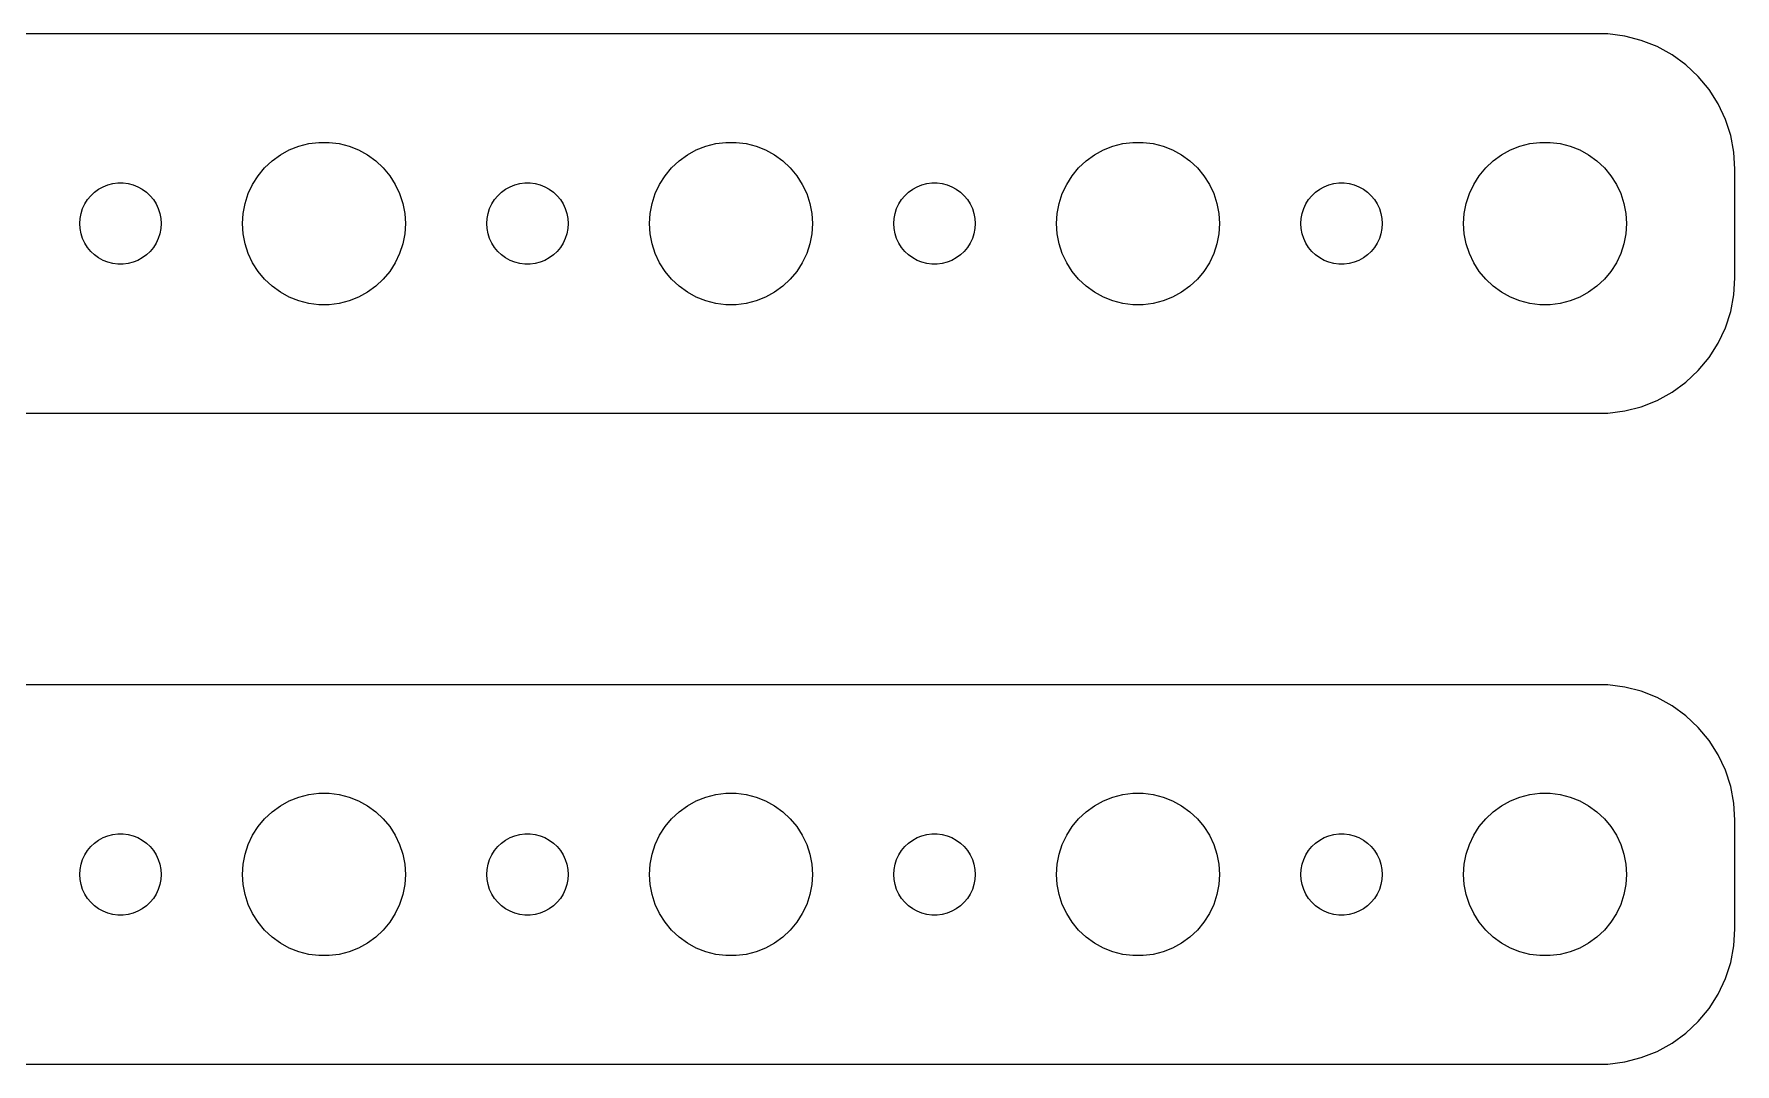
# Model space of a CAD drawing. Header units: metres. Extents: x -127 to 127, y 113 to 223.
# Drawn here: x 64.3 to 127, y 113 to 151 of the extents above; entities that cross this region are included whole.
import ezdxf

# ---------------------------------------------------------------- set-up
doc = ezdxf.new("R2010")
doc.units = ezdxf.units.M

msp = doc.modelspace()

# ---------------------------------------------------------------- linework, layer by layer
for p, q in [((122.314, 150.99), (-122.314, 150.99)), ((122.937, 150.911), (122.314, 150.99)), ((123.545, 150.755), (122.937, 150.911)), ((124.129, 150.524), (123.545, 150.755)), ((124.679, 150.222), (124.129, 150.524)), ((125.187, 149.853), (124.679, 150.222)), ((125.645, 149.423), (125.187, 149.853)), ((126.045, 148.939), (125.645, 149.423)), ((126.382, 148.409), (126.045, 148.939)), ((126.649, 147.841), (126.382, 148.409)), ((126.843, 147.243), (126.649, 147.841)), ((73.3925, 146.533), (73.7227, 146.714)), ((73.7227, 146.714), (74.073, 146.853)), ((74.073, 146.853), (74.4379, 146.947)), ((74.4379, 146.947), (74.8116, 146.994)), ((74.8116, 146.994), (75.1884, 146.994)), ((75.1884, 146.994), (75.5621, 146.947)), ((75.5621, 146.947), (75.927, 146.853)), ((75.927, 146.853), (76.2773, 146.714)), ((76.2773, 146.714), (76.6075, 146.533)), ((88.3925, 146.533), (88.7227, 146.714)), ((88.7227, 146.714), (89.073, 146.853)), ((89.073, 146.853), (89.4379, 146.947)), ((89.4379, 146.947), (89.8116, 146.994)), ((89.8116, 146.994), (90.1884, 146.994)), ((90.1884, 146.994), (90.5621, 146.947)), ((90.5621, 146.947), (90.927, 146.853)), ((90.927, 146.853), (91.2773, 146.714)), ((91.2773, 146.714), (91.6075, 146.533)), ((103.393, 146.533), (103.723, 146.714)), ((103.723, 146.714), (104.073, 146.853)), ((104.073, 146.853), (104.438, 146.947)), ((104.438, 146.947), (104.812, 146.994)), ((104.812, 146.994), (105.188, 146.994)), ((105.188, 146.994), (105.562, 146.947)), ((105.562, 146.947), (105.927, 146.853)), ((105.927, 146.853), (106.277, 146.714)), ((106.277, 146.714), (106.607, 146.533)), ((118.393, 146.533), (118.723, 146.714)), ((118.723, 146.714), (119.073, 146.853)), ((119.073, 146.853), (119.438, 146.947)), ((119.438, 146.947), (119.812, 146.994)), ((119.812, 146.994), (120.188, 146.994)), ((120.188, 146.994), (120.562, 146.947)), ((120.562, 146.947), (120.927, 146.853)), ((120.927, 146.853), (121.277, 146.714)), ((121.277, 146.714), (121.607, 146.533)), ((126.961, 146.627), (126.843, 147.243)), ((72.8131, 146.054), (73.0877, 146.312)), ((73.0877, 146.312), (73.3925, 146.533)), ((76.6075, 146.533), (76.9123, 146.312)), ((76.9123, 146.312), (77.1869, 146.054)), ((87.8131, 146.054), (88.0877, 146.312)), ((88.0877, 146.312), (88.3925, 146.533)), ((91.6075, 146.533), (91.9123, 146.312)), ((91.9123, 146.312), (92.1869, 146.054)), ((102.813, 146.054), (103.088, 146.312)), ((103.088, 146.312), (103.393, 146.533)), ((106.607, 146.533), (106.912, 146.312)), ((106.912, 146.312), (107.187, 146.054)), ((117.813, 146.054), (118.088, 146.312)), ((118.088, 146.312), (118.393, 146.533)), ((121.607, 146.533), (121.912, 146.312)), ((121.912, 146.312), (122.187, 146.054)), ((127, 146), (126.961, 146.627)), ((67.0365, 145.427), (67.2189, 145.473)), ((67.2189, 145.473), (67.4058, 145.497)), ((67.4058, 145.497), (67.5942, 145.497)), ((67.5942, 145.497), (67.7811, 145.473)), ((67.7811, 145.473), (67.9635, 145.427)), ((72.2107, 145.104), (72.3711, 145.445)), ((72.3711, 145.445), (72.573, 145.763)), ((72.573, 145.763), (72.8131, 146.054)), ((77.1869, 146.054), (77.427, 145.763)), ((77.427, 145.763), (77.6289, 145.445)), ((77.6289, 145.445), (77.7893, 145.104)), ((82.0365, 145.427), (82.2189, 145.473)), ((82.2189, 145.473), (82.4058, 145.497)), ((82.4058, 145.497), (82.5942, 145.497)), ((82.5942, 145.497), (82.7811, 145.473)), ((82.7811, 145.473), (82.9635, 145.427)), ((87.2107, 145.104), (87.3711, 145.445)), ((87.3711, 145.445), (87.573, 145.763)), ((87.573, 145.763), (87.8131, 146.054)), ((92.1869, 146.054), (92.427, 145.763)), ((92.427, 145.763), (92.6289, 145.445)), ((92.6289, 145.445), (92.7893, 145.104)), ((97.0365, 145.427), (97.2189, 145.473)), ((97.2189, 145.473), (97.4058, 145.497)), ((97.4058, 145.497), (97.5942, 145.497)), ((97.5942, 145.497), (97.7811, 145.473)), ((97.7811, 145.473), (97.9635, 145.427)), ((102.211, 145.104), (102.371, 145.445)), ((102.371, 145.445), (102.573, 145.763)), ((102.573, 145.763), (102.813, 146.054)), ((107.187, 146.054), (107.427, 145.763)), ((107.427, 145.763), (107.629, 145.445)), ((107.629, 145.445), (107.789, 145.104)), ((112.036, 145.427), (112.219, 145.473)), ((112.219, 145.473), (112.406, 145.497)), ((112.406, 145.497), (112.594, 145.497)), ((112.594, 145.497), (112.781, 145.473)), ((112.781, 145.473), (112.964, 145.427)), ((117.211, 145.104), (117.371, 145.445)), ((117.371, 145.445), (117.573, 145.763)), ((117.573, 145.763), (117.813, 146.054)), ((122.187, 146.054), (122.427, 145.763)), ((122.427, 145.763), (122.629, 145.445)), ((122.629, 145.445), (122.789, 145.104)), ((127, 142), (127, 146)), ((66.1855, 144.723), (66.2865, 144.882)), ((66.2865, 144.882), (66.4065, 145.027)), ((66.4065, 145.027), (66.5439, 145.156)), ((66.5439, 145.156), (66.6963, 145.266)), ((66.6963, 145.266), (66.8613, 145.357)), ((66.8613, 145.357), (67.0365, 145.427)), ((67.9635, 145.427), (68.1387, 145.357)), ((68.1387, 145.357), (68.3037, 145.266)), ((68.3037, 145.266), (68.4561, 145.156)), ((68.4561, 145.156), (68.5934, 145.027)), ((68.5934, 145.027), (68.7135, 144.882)), ((68.7135, 144.882), (68.8145, 144.723)), ((72.0943, 144.746), (72.2107, 145.104)), ((77.7893, 145.104), (77.9057, 144.746)), ((81.1855, 144.723), (81.2865, 144.882)), ((81.2865, 144.882), (81.4065, 145.027)), ((81.4065, 145.027), (81.5439, 145.156)), ((81.5439, 145.156), (81.6963, 145.266)), ((81.6963, 145.266), (81.8613, 145.357)), ((81.8613, 145.357), (82.0365, 145.427)), ((82.9635, 145.427), (83.1387, 145.357)), ((83.1387, 145.357), (83.3037, 145.266)), ((83.3037, 145.266), (83.4561, 145.156)), ((83.4561, 145.156), (83.5934, 145.027)), ((83.5934, 145.027), (83.7135, 144.882)), ((83.7135, 144.882), (83.8145, 144.723)), ((87.0943, 144.746), (87.2107, 145.104)), ((92.7893, 145.104), (92.9057, 144.746)), ((96.1855, 144.723), (96.2865, 144.882)), ((96.2865, 144.882), (96.4065, 145.027)), ((96.4065, 145.027), (96.5439, 145.156)), ((96.5439, 145.156), (96.6963, 145.266)), ((96.6963, 145.266), (96.8613, 145.357)), ((96.8613, 145.357), (97.0365, 145.427)), ((97.9635, 145.427), (98.1387, 145.357)), ((98.1387, 145.357), (98.3037, 145.266)), ((98.3037, 145.266), (98.4561, 145.156)), ((98.4561, 145.156), (98.5934, 145.027)), ((98.5934, 145.027), (98.7135, 144.882)), ((98.7135, 144.882), (98.8145, 144.723)), ((102.094, 144.746), (102.211, 145.104)), ((107.789, 145.104), (107.906, 144.746)), ((111.186, 144.723), (111.286, 144.882)), ((111.286, 144.882), (111.407, 145.027)), ((111.407, 145.027), (111.544, 145.156)), ((111.544, 145.156), (111.696, 145.266)), ((111.696, 145.266), (111.861, 145.357)), ((111.861, 145.357), (112.036, 145.427)), ((112.964, 145.427), (113.139, 145.357)), ((113.139, 145.357), (113.304, 145.266)), ((113.304, 145.266), (113.456, 145.156)), ((113.456, 145.156), (113.593, 145.027)), ((113.593, 145.027), (113.714, 144.882)), ((113.714, 144.882), (113.814, 144.723)), ((117.094, 144.746), (117.211, 145.104)), ((122.789, 145.104), (122.906, 144.746)), ((66, 144), (66.0118, 144.188)), ((66.0118, 144.188), (66.0471, 144.373)), ((66.0471, 144.373), (66.1053, 144.552)), ((66.1053, 144.552), (66.1855, 144.723)), ((68.8145, 144.723), (68.8947, 144.552)), ((68.8947, 144.552), (68.9529, 144.373)), ((68.9529, 144.373), (68.9882, 144.188)), ((68.9882, 144.188), (69, 144)), ((72, 144), (72.0237, 144.376)), ((72.0237, 144.376), (72.0943, 144.746)), ((77.9057, 144.746), (77.9763, 144.376)), ((77.9763, 144.376), (78, 144)), ((81, 144), (81.0118, 144.188)), ((81.0118, 144.188), (81.0471, 144.373)), ((81.0471, 144.373), (81.1053, 144.552)), ((81.1053, 144.552), (81.1855, 144.723)), ((83.8145, 144.723), (83.8947, 144.552)), ((83.8947, 144.552), (83.9529, 144.373)), ((83.9529, 144.373), (83.9882, 144.188)), ((83.9882, 144.188), (84, 144)), ((87, 144), (87.0237, 144.376)), ((87.0237, 144.376), (87.0943, 144.746)), ((92.9057, 144.746), (92.9763, 144.376)), ((92.9763, 144.376), (93, 144)), ((96, 144), (96.0118, 144.188)), ((96.0118, 144.188), (96.0471, 144.373)), ((96.0471, 144.373), (96.1053, 144.552)), ((96.1053, 144.552), (96.1855, 144.723)), ((98.8145, 144.723), (98.8947, 144.552)), ((98.8947, 144.552), (98.9529, 144.373)), ((98.9529, 144.373), (98.9882, 144.188)), ((98.9882, 144.188), (99, 144)), ((102, 144), (102.024, 144.376)), ((102.024, 144.376), (102.094, 144.746)), ((107.906, 144.746), (107.976, 144.376)), ((107.976, 144.376), (108, 144)), ((111, 144), (111.012, 144.188)), ((111.012, 144.188), (111.047, 144.373)), ((111.047, 144.373), (111.105, 144.552)), ((111.105, 144.552), (111.186, 144.723)), ((113.814, 144.723), (113.895, 144.552)), ((113.895, 144.552), (113.953, 144.373)), ((113.953, 144.373), (113.988, 144.188)), ((113.988, 144.188), (114, 144)), ((117, 144), (117.024, 144.376)), ((117.024, 144.376), (117.094, 144.746)), ((122.906, 144.746), (122.976, 144.376)), ((122.976, 144.376), (123, 144)), ((66.0118, 143.812), (66, 144)), ((66.0471, 143.627), (66.0118, 143.812)), ((66.1053, 143.448), (66.0471, 143.627)), ((68.9529, 143.627), (68.8947, 143.448)), ((68.9882, 143.812), (68.9529, 143.627)), ((69, 144), (68.9882, 143.812)), ((72.0237, 143.624), (72, 144)), ((72.0943, 143.254), (72.0237, 143.624)), ((77.9763, 143.624), (77.9057, 143.254)), ((78, 144), (77.9763, 143.624)), ((81.0118, 143.812), (81, 144)), ((81.0471, 143.627), (81.0118, 143.812)), ((81.1053, 143.448), (81.0471, 143.627)), ((83.9529, 143.627), (83.8947, 143.448)), ((83.9882, 143.812), (83.9529, 143.627)), ((84, 144), (83.9882, 143.812)), ((87.0237, 143.624), (87, 144)), ((87.0943, 143.254), (87.0237, 143.624)), ((92.9763, 143.624), (92.9057, 143.254)), ((93, 144), (92.9763, 143.624)), ((96.0118, 143.812), (96, 144)), ((96.0471, 143.627), (96.0118, 143.812)), ((96.1053, 143.448), (96.0471, 143.627)), ((98.9529, 143.627), (98.8947, 143.448)), ((98.9882, 143.812), (98.9529, 143.627)), ((99, 144), (98.9882, 143.812)), ((102.024, 143.624), (102, 144)), ((102.094, 143.254), (102.024, 143.624)), ((107.976, 143.624), (107.906, 143.254)), ((108, 144), (107.976, 143.624)), ((111.012, 143.812), (111, 144)), ((111.047, 143.627), (111.012, 143.812)), ((111.105, 143.448), (111.047, 143.627)), ((113.953, 143.627), (113.895, 143.448)), ((113.988, 143.812), (113.953, 143.627)), ((114, 144), (113.988, 143.812)), ((117.024, 143.624), (117, 144)), ((117.094, 143.254), (117.024, 143.624)), ((122.976, 143.624), (122.906, 143.254)), ((123, 144), (122.976, 143.624)), ((66.1855, 143.277), (66.1053, 143.448)), ((66.2865, 143.118), (66.1855, 143.277)), ((66.4065, 142.973), (66.2865, 143.118)), ((66.5439, 142.844), (66.4065, 142.973)), ((68.5934, 142.973), (68.4561, 142.844)), ((68.7135, 143.118), (68.5934, 142.973)), ((68.8145, 143.277), (68.7135, 143.118)), ((68.8947, 143.448), (68.8145, 143.277)), ((72.2107, 142.896), (72.0943, 143.254)), ((77.9057, 143.254), (77.7893, 142.896)), ((81.1855, 143.277), (81.1053, 143.448)), ((81.2865, 143.118), (81.1855, 143.277)), ((81.4065, 142.973), (81.2865, 143.118)), ((81.5439, 142.844), (81.4065, 142.973)), ((83.5934, 142.973), (83.4561, 142.844)), ((83.7135, 143.118), (83.5934, 142.973)), ((83.8145, 143.277), (83.7135, 143.118)), ((83.8947, 143.448), (83.8145, 143.277)), ((87.2107, 142.896), (87.0943, 143.254)), ((92.9057, 143.254), (92.7893, 142.896)), ((96.1855, 143.277), (96.1053, 143.448)), ((96.2865, 143.118), (96.1855, 143.277)), ((96.4065, 142.973), (96.2865, 143.118)), ((96.5439, 142.844), (96.4065, 142.973)), ((98.5934, 142.973), (98.4561, 142.844)), ((98.7135, 143.118), (98.5934, 142.973)), ((98.8145, 143.277), (98.7135, 143.118)), ((98.8947, 143.448), (98.8145, 143.277)), ((102.211, 142.896), (102.094, 143.254)), ((107.906, 143.254), (107.789, 142.896)), ((111.186, 143.277), (111.105, 143.448)), ((111.286, 143.118), (111.186, 143.277)), ((111.407, 142.973), (111.286, 143.118)), ((111.544, 142.844), (111.407, 142.973)), ((113.593, 142.973), (113.456, 142.844)), ((113.714, 143.118), (113.593, 142.973)), ((113.814, 143.277), (113.714, 143.118)), ((113.895, 143.448), (113.814, 143.277)), ((117.211, 142.896), (117.094, 143.254)), ((122.906, 143.254), (122.789, 142.896)), ((66.6963, 142.734), (66.5439, 142.844)), ((66.8613, 142.643), (66.6963, 142.734)), ((67.0365, 142.573), (66.8613, 142.643)), ((67.2189, 142.527), (67.0365, 142.573)), ((67.4058, 142.503), (67.2189, 142.527)), ((67.5942, 142.503), (67.4058, 142.503)), ((67.7811, 142.527), (67.5942, 142.503)), ((67.9635, 142.573), (67.7811, 142.527)), ((68.1387, 142.643), (67.9635, 142.573)), ((68.3037, 142.734), (68.1387, 142.643)), ((68.4561, 142.844), (68.3037, 142.734)), ((72.3711, 142.555), (72.2107, 142.896)), ((72.573, 142.237), (72.3711, 142.555)), ((77.6289, 142.555), (77.427, 142.237)), ((77.7893, 142.896), (77.6289, 142.555)), ((81.6963, 142.734), (81.5439, 142.844)), ((81.8613, 142.643), (81.6963, 142.734)), ((82.0365, 142.573), (81.8613, 142.643)), ((82.2189, 142.527), (82.0365, 142.573)), ((82.4058, 142.503), (82.2189, 142.527)), ((82.5942, 142.503), (82.4058, 142.503)), ((82.7811, 142.527), (82.5942, 142.503)), ((82.9635, 142.573), (82.7811, 142.527)), ((83.1387, 142.643), (82.9635, 142.573)), ((83.3037, 142.734), (83.1387, 142.643)), ((83.4561, 142.844), (83.3037, 142.734)), ((87.3711, 142.555), (87.2107, 142.896)), ((87.573, 142.237), (87.3711, 142.555)), ((92.6289, 142.555), (92.427, 142.237)), ((92.7893, 142.896), (92.6289, 142.555)), ((96.6963, 142.734), (96.5439, 142.844)), ((96.8613, 142.643), (96.6963, 142.734)), ((97.0365, 142.573), (96.8613, 142.643)), ((97.2189, 142.527), (97.0365, 142.573)), ((97.4058, 142.503), (97.2189, 142.527)), ((97.5942, 142.503), (97.4058, 142.503)), ((97.7811, 142.527), (97.5942, 142.503)), ((97.9635, 142.573), (97.7811, 142.527)), ((98.1387, 142.643), (97.9635, 142.573)), ((98.3037, 142.734), (98.1387, 142.643)), ((98.4561, 142.844), (98.3037, 142.734)), ((102.371, 142.555), (102.211, 142.896)), ((102.573, 142.237), (102.371, 142.555)), ((107.629, 142.555), (107.427, 142.237)), ((107.789, 142.896), (107.629, 142.555)), ((111.696, 142.734), (111.544, 142.844)), ((111.861, 142.643), (111.696, 142.734)), ((112.036, 142.573), (111.861, 142.643)), ((112.219, 142.527), (112.036, 142.573)), ((112.406, 142.503), (112.219, 142.527)), ((112.594, 142.503), (112.406, 142.503)), ((112.781, 142.527), (112.594, 142.503)), ((112.964, 142.573), (112.781, 142.527)), ((113.139, 142.643), (112.964, 142.573)), ((113.304, 142.734), (113.139, 142.643)), ((113.456, 142.844), (113.304, 142.734)), ((117.371, 142.555), (117.211, 142.896)), ((117.573, 142.237), (117.371, 142.555)), ((122.629, 142.555), (122.427, 142.237)), ((122.789, 142.896), (122.629, 142.555)), ((72.8131, 141.946), (72.573, 142.237)), ((73.0877, 141.688), (72.8131, 141.946)), ((73.3925, 141.467), (73.0877, 141.688)), ((76.9123, 141.688), (76.6075, 141.467)), ((77.1869, 141.946), (76.9123, 141.688)), ((77.427, 142.237), (77.1869, 141.946)), ((87.8131, 141.946), (87.573, 142.237)), ((88.0877, 141.688), (87.8131, 141.946)), ((88.3925, 141.467), (88.0877, 141.688)), ((91.9123, 141.688), (91.6075, 141.467)), ((92.1869, 141.946), (91.9123, 141.688)), ((92.427, 142.237), (92.1869, 141.946)), ((102.813, 141.946), (102.573, 142.237)), ((103.088, 141.688), (102.813, 141.946)), ((103.393, 141.467), (103.088, 141.688)), ((106.912, 141.688), (106.607, 141.467)), ((107.187, 141.946), (106.912, 141.688)), ((107.427, 142.237), (107.187, 141.946)), ((117.813, 141.946), (117.573, 142.237)), ((118.088, 141.688), (117.813, 141.946)), ((118.393, 141.467), (118.088, 141.688)), ((121.912, 141.688), (121.607, 141.467)), ((122.187, 141.946), (121.912, 141.688)), ((122.427, 142.237), (122.187, 141.946)), ((126.961, 141.373), (127, 142)), ((73.7227, 141.286), (73.3925, 141.467)), ((74.073, 141.147), (73.7227, 141.286)), ((74.4379, 141.053), (74.073, 141.147)), ((74.8116, 141.006), (74.4379, 141.053)), ((75.5621, 141.053), (75.1884, 141.006)), ((75.927, 141.147), (75.5621, 141.053)), ((76.2773, 141.286), (75.927, 141.147)), ((76.6075, 141.467), (76.2773, 141.286)), ((88.7227, 141.286), (88.3925, 141.467)), ((89.073, 141.147), (88.7227, 141.286)), ((89.4379, 141.053), (89.073, 141.147)), ((89.8116, 141.006), (89.4379, 141.053)), ((90.5621, 141.053), (90.1884, 141.006)), ((90.927, 141.147), (90.5621, 141.053)), ((91.2773, 141.286), (90.927, 141.147)), ((91.6075, 141.467), (91.2773, 141.286)), ((103.723, 141.286), (103.393, 141.467)), ((104.073, 141.147), (103.723, 141.286)), ((104.438, 141.053), (104.073, 141.147)), ((104.812, 141.006), (104.438, 141.053)), ((105.562, 141.053), (105.188, 141.006)), ((105.927, 141.147), (105.562, 141.053)), ((106.277, 141.286), (105.927, 141.147)), ((106.607, 141.467), (106.277, 141.286)), ((118.723, 141.286), (118.393, 141.467)), ((119.073, 141.147), (118.723, 141.286)), ((119.438, 141.053), (119.073, 141.147)), ((119.812, 141.006), (119.438, 141.053)), ((120.562, 141.053), (120.188, 141.006)), ((120.927, 141.147), (120.562, 141.053)), ((121.277, 141.286), (120.927, 141.147)), ((121.607, 141.467), (121.277, 141.286)), ((126.843, 140.757), (126.961, 141.373)), ((75.1884, 141.006), (74.8116, 141.006)), ((90.1884, 141.006), (89.8116, 141.006)), ((105.188, 141.006), (104.812, 141.006)), ((120.188, 141.006), (119.812, 141.006)), ((126.649, 140.159), (126.843, 140.757)), ((126.382, 139.591), (126.649, 140.159)), ((126.045, 139.061), (126.382, 139.591)), ((125.187, 138.147), (125.645, 138.577)), ((125.645, 138.577), (126.045, 139.061)), ((124.679, 137.778), (125.187, 138.147)), ((123.545, 137.245), (124.129, 137.476)), ((124.129, 137.476), (124.679, 137.778)), ((-122.314, 137.01), (122.314, 137.01)), ((122.314, 137.01), (122.937, 137.089)), ((122.937, 137.089), (123.545, 137.245)), ((122.314, 126.99), (-122.314, 126.99)), ((122.937, 126.911), (122.314, 126.99)), ((123.545, 126.755), (122.937, 126.911)), ((124.129, 126.524), (123.545, 126.755)), ((124.679, 126.222), (124.129, 126.524)), ((125.187, 125.853), (124.679, 126.222)), ((125.645, 125.423), (125.187, 125.853)), ((126.045, 124.939), (125.645, 125.423)), ((126.382, 124.409), (126.045, 124.939)), ((126.649, 123.841), (126.382, 124.409)), ((126.843, 123.243), (126.649, 123.841)), ((74.073, 122.853), (74.4379, 122.947)), ((74.4379, 122.947), (74.8116, 122.994)), ((74.8116, 122.994), (75.1884, 122.994)), ((75.1884, 122.994), (75.5621, 122.947)), ((75.5621, 122.947), (75.927, 122.853)), ((89.073, 122.853), (89.4379, 122.947)), ((89.4379, 122.947), (89.8116, 122.994)), ((89.8116, 122.994), (90.1884, 122.994)), ((90.1884, 122.994), (90.5621, 122.947)), ((90.5621, 122.947), (90.927, 122.853)), ((104.073, 122.853), (104.438, 122.947)), ((104.438, 122.947), (104.812, 122.994)), ((104.812, 122.994), (105.188, 122.994)), ((105.188, 122.994), (105.562, 122.947)), ((105.562, 122.947), (105.927, 122.853)), ((119.073, 122.853), (119.438, 122.947)), ((119.438, 122.947), (119.812, 122.994)), ((119.812, 122.994), (120.188, 122.994)), ((120.188, 122.994), (120.562, 122.947)), ((120.562, 122.947), (120.927, 122.853)), ((126.961, 122.627), (126.843, 123.243)), ((72.8131, 122.054), (73.0877, 122.312)), ((73.0877, 122.312), (73.3925, 122.533)), ((73.3925, 122.533), (73.7227, 122.714)), ((73.7227, 122.714), (74.073, 122.853)), ((75.927, 122.853), (76.2773, 122.714)), ((76.2773, 122.714), (76.6075, 122.533)), ((76.6075, 122.533), (76.9123, 122.312)), ((76.9123, 122.312), (77.1869, 122.054)), ((87.8131, 122.054), (88.0877, 122.312)), ((88.0877, 122.312), (88.3925, 122.533)), ((88.3925, 122.533), (88.7227, 122.714)), ((88.7227, 122.714), (89.073, 122.853)), ((90.927, 122.853), (91.2773, 122.714)), ((91.2773, 122.714), (91.6075, 122.533)), ((91.6075, 122.533), (91.9123, 122.312)), ((91.9123, 122.312), (92.1869, 122.054)), ((102.813, 122.054), (103.088, 122.312)), ((103.088, 122.312), (103.393, 122.533)), ((103.393, 122.533), (103.723, 122.714)), ((103.723, 122.714), (104.073, 122.853)), ((105.927, 122.853), (106.277, 122.714)), ((106.277, 122.714), (106.607, 122.533)), ((106.607, 122.533), (106.912, 122.312)), ((106.912, 122.312), (107.187, 122.054)), ((117.813, 122.054), (118.088, 122.312)), ((118.088, 122.312), (118.393, 122.533)), ((118.393, 122.533), (118.723, 122.714)), ((118.723, 122.714), (119.073, 122.853)), ((120.927, 122.853), (121.277, 122.714)), ((121.277, 122.714), (121.607, 122.533)), ((121.607, 122.533), (121.912, 122.312)), ((121.912, 122.312), (122.187, 122.054)), ((127, 122), (126.961, 122.627)), ((72.3711, 121.445), (72.573, 121.763)), ((72.573, 121.763), (72.8131, 122.054)), ((77.1869, 122.054), (77.427, 121.763)), ((77.427, 121.763), (77.6289, 121.445)), ((87.3711, 121.445), (87.573, 121.763)), ((87.573, 121.763), (87.8131, 122.054)), ((92.1869, 122.054), (92.427, 121.763)), ((92.427, 121.763), (92.6289, 121.445)), ((102.371, 121.445), (102.573, 121.763)), ((102.573, 121.763), (102.813, 122.054)), ((107.187, 122.054), (107.427, 121.763)), ((107.427, 121.763), (107.629, 121.445)), ((117.371, 121.445), (117.573, 121.763)), ((117.573, 121.763), (117.813, 122.054)), ((122.187, 122.054), (122.427, 121.763)), ((122.427, 121.763), (122.629, 121.445)), ((127, 118), (127, 122)), ((66.2865, 120.882), (66.4065, 121.027)), ((66.4065, 121.027), (66.5439, 121.156)), ((66.5439, 121.156), (66.6963, 121.266)), ((66.6963, 121.266), (66.8613, 121.357)), ((66.8613, 121.357), (67.0365, 121.427)), ((67.0365, 121.427), (67.2189, 121.473)), ((67.2189, 121.473), (67.4058, 121.497)), ((67.4058, 121.497), (67.5942, 121.497)), ((67.5942, 121.497), (67.7811, 121.473)), ((67.7811, 121.473), (67.9635, 121.427)), ((67.9635, 121.427), (68.1387, 121.357)), ((68.1387, 121.357), (68.3037, 121.266)), ((68.3037, 121.266), (68.4561, 121.156)), ((68.4561, 121.156), (68.5934, 121.027)), ((68.5934, 121.027), (68.7135, 120.882)), ((72.0943, 120.746), (72.2107, 121.104)), ((72.2107, 121.104), (72.3711, 121.445)), ((77.6289, 121.445), (77.7893, 121.104)), ((77.7893, 121.104), (77.9057, 120.746)), ((81.2865, 120.882), (81.4065, 121.027)), ((81.4065, 121.027), (81.5439, 121.156)), ((81.5439, 121.156), (81.6963, 121.266)), ((81.6963, 121.266), (81.8613, 121.357)), ((81.8613, 121.357), (82.0365, 121.427)), ((82.0365, 121.427), (82.2189, 121.473)), ((82.2189, 121.473), (82.4058, 121.497)), ((82.4058, 121.497), (82.5942, 121.497)), ((82.5942, 121.497), (82.7811, 121.473)), ((82.7811, 121.473), (82.9635, 121.427)), ((82.9635, 121.427), (83.1387, 121.357)), ((83.1387, 121.357), (83.3037, 121.266)), ((83.3037, 121.266), (83.4561, 121.156)), ((83.4561, 121.156), (83.5934, 121.027)), ((83.5934, 121.027), (83.7135, 120.882)), ((87.0943, 120.746), (87.2107, 121.104)), ((87.2107, 121.104), (87.3711, 121.445)), ((92.6289, 121.445), (92.7893, 121.104)), ((92.7893, 121.104), (92.9057, 120.746)), ((96.2865, 120.882), (96.4065, 121.027)), ((96.4065, 121.027), (96.5439, 121.156)), ((96.5439, 121.156), (96.6963, 121.266)), ((96.6963, 121.266), (96.8613, 121.357)), ((96.8613, 121.357), (97.0365, 121.427)), ((97.0365, 121.427), (97.2189, 121.473)), ((97.2189, 121.473), (97.4058, 121.497)), ((97.4058, 121.497), (97.5942, 121.497)), ((97.5942, 121.497), (97.7811, 121.473)), ((97.7811, 121.473), (97.9635, 121.427)), ((97.9635, 121.427), (98.1387, 121.357)), ((98.1387, 121.357), (98.3037, 121.266)), ((98.3037, 121.266), (98.4561, 121.156)), ((98.4561, 121.156), (98.5934, 121.027)), ((98.5934, 121.027), (98.7135, 120.882)), ((102.094, 120.746), (102.211, 121.104)), ((102.211, 121.104), (102.371, 121.445)), ((107.629, 121.445), (107.789, 121.104)), ((107.789, 121.104), (107.906, 120.746)), ((111.286, 120.882), (111.407, 121.027)), ((111.407, 121.027), (111.544, 121.156)), ((111.544, 121.156), (111.696, 121.266)), ((111.696, 121.266), (111.861, 121.357)), ((111.861, 121.357), (112.036, 121.427)), ((112.036, 121.427), (112.219, 121.473)), ((112.219, 121.473), (112.406, 121.497)), ((112.406, 121.497), (112.594, 121.497)), ((112.594, 121.497), (112.781, 121.473)), ((112.781, 121.473), (112.964, 121.427)), ((112.964, 121.427), (113.139, 121.357)), ((113.139, 121.357), (113.304, 121.266)), ((113.304, 121.266), (113.456, 121.156)), ((113.456, 121.156), (113.593, 121.027)), ((113.593, 121.027), (113.714, 120.882)), ((117.094, 120.746), (117.211, 121.104)), ((117.211, 121.104), (117.371, 121.445)), ((122.629, 121.445), (122.789, 121.104)), ((122.789, 121.104), (122.906, 120.746)), ((66.0118, 120.188), (66.0471, 120.373)), ((66.0471, 120.373), (66.1053, 120.552)), ((66.1053, 120.552), (66.1855, 120.723)), ((66.1855, 120.723), (66.2865, 120.882)), ((68.7135, 120.882), (68.8145, 120.723)), ((68.8145, 120.723), (68.8947, 120.552)), ((68.8947, 120.552), (68.9529, 120.373)), ((68.9529, 120.373), (68.9882, 120.188)), ((72, 120), (72.0237, 120.376)), ((72.0237, 120.376), (72.0943, 120.746)), ((77.9057, 120.746), (77.9763, 120.376)), ((77.9763, 120.376), (78, 120)), ((81.0118, 120.188), (81.0471, 120.373)), ((81.0471, 120.373), (81.1053, 120.552)), ((81.1053, 120.552), (81.1855, 120.723)), ((81.1855, 120.723), (81.2865, 120.882)), ((83.7135, 120.882), (83.8145, 120.723)), ((83.8145, 120.723), (83.8947, 120.552)), ((83.8947, 120.552), (83.9529, 120.373)), ((83.9529, 120.373), (83.9882, 120.188)), ((87, 120), (87.0237, 120.376)), ((87.0237, 120.376), (87.0943, 120.746)), ((92.9057, 120.746), (92.9763, 120.376)), ((92.9763, 120.376), (93, 120)), ((96.0118, 120.188), (96.0471, 120.373)), ((96.0471, 120.373), (96.1053, 120.552)), ((96.1053, 120.552), (96.1855, 120.723)), ((96.1855, 120.723), (96.2865, 120.882)), ((98.7135, 120.882), (98.8145, 120.723)), ((98.8145, 120.723), (98.8947, 120.552)), ((98.8947, 120.552), (98.9529, 120.373)), ((98.9529, 120.373), (98.9882, 120.188)), ((102, 120), (102.024, 120.376)), ((102.024, 120.376), (102.094, 120.746)), ((107.906, 120.746), (107.976, 120.376)), ((107.976, 120.376), (108, 120)), ((111.012, 120.188), (111.047, 120.373)), ((111.047, 120.373), (111.105, 120.552)), ((111.105, 120.552), (111.186, 120.723)), ((111.186, 120.723), (111.286, 120.882)), ((113.714, 120.882), (113.814, 120.723)), ((113.814, 120.723), (113.895, 120.552)), ((113.895, 120.552), (113.953, 120.373)), ((113.953, 120.373), (113.988, 120.188)), ((117, 120), (117.024, 120.376)), ((117.024, 120.376), (117.094, 120.746)), ((122.906, 120.746), (122.976, 120.376)), ((122.976, 120.376), (123, 120)), ((66, 120), (66.0118, 120.188)), ((66.0118, 119.812), (66, 120)), ((66.0471, 119.627), (66.0118, 119.812)), ((68.9882, 119.812), (68.9529, 119.627)), ((68.9882, 120.188), (69, 120)), ((69, 120), (68.9882, 119.812)), ((72.0237, 119.624), (72, 120)), ((78, 120), (77.9763, 119.624)), ((81, 120), (81.0118, 120.188)), ((81.0118, 119.812), (81, 120)), ((81.0471, 119.627), (81.0118, 119.812)), ((83.9882, 119.812), (83.9529, 119.627)), ((83.9882, 120.188), (84, 120)), ((84, 120), (83.9882, 119.812)), ((87.0237, 119.624), (87, 120)), ((93, 120), (92.9763, 119.624)), ((96, 120), (96.0118, 120.188)), ((96.0118, 119.812), (96, 120)), ((96.0471, 119.627), (96.0118, 119.812)), ((98.9882, 119.812), (98.9529, 119.627)), ((98.9882, 120.188), (99, 120)), ((99, 120), (98.9882, 119.812)), ((102.024, 119.624), (102, 120)), ((108, 120), (107.976, 119.624)), ((111, 120), (111.012, 120.188)), ((111.012, 119.812), (111, 120)), ((111.047, 119.627), (111.012, 119.812)), ((113.988, 119.812), (113.953, 119.627)), ((113.988, 120.188), (114, 120)), ((114, 120), (113.988, 119.812)), ((117.024, 119.624), (117, 120)), ((123, 120), (122.976, 119.624)), ((66.1053, 119.448), (66.0471, 119.627)), ((66.1855, 119.277), (66.1053, 119.448)), ((66.2865, 119.118), (66.1855, 119.277)), ((66.4065, 118.973), (66.2865, 119.118)), ((68.7135, 119.118), (68.5934, 118.973)), ((68.8145, 119.277), (68.7135, 119.118)), ((68.8947, 119.448), (68.8145, 119.277)), ((68.9529, 119.627), (68.8947, 119.448)), ((72.0943, 119.254), (72.0237, 119.624)), ((72.2107, 118.896), (72.0943, 119.254)), ((77.9057, 119.254), (77.7893, 118.896)), ((77.9763, 119.624), (77.9057, 119.254)), ((81.1053, 119.448), (81.0471, 119.627)), ((81.1855, 119.277), (81.1053, 119.448)), ((81.2865, 119.118), (81.1855, 119.277)), ((81.4065, 118.973), (81.2865, 119.118)), ((83.7135, 119.118), (83.5934, 118.973)), ((83.8145, 119.277), (83.7135, 119.118)), ((83.8947, 119.448), (83.8145, 119.277)), ((83.9529, 119.627), (83.8947, 119.448)), ((87.0943, 119.254), (87.0237, 119.624)), ((87.2107, 118.896), (87.0943, 119.254)), ((92.9057, 119.254), (92.7893, 118.896)), ((92.9763, 119.624), (92.9057, 119.254)), ((96.1053, 119.448), (96.0471, 119.627)), ((96.1855, 119.277), (96.1053, 119.448)), ((96.2865, 119.118), (96.1855, 119.277)), ((96.4065, 118.973), (96.2865, 119.118)), ((98.7135, 119.118), (98.5934, 118.973)), ((98.8145, 119.277), (98.7135, 119.118)), ((98.8947, 119.448), (98.8145, 119.277)), ((98.9529, 119.627), (98.8947, 119.448)), ((102.094, 119.254), (102.024, 119.624)), ((102.211, 118.896), (102.094, 119.254)), ((107.906, 119.254), (107.789, 118.896)), ((107.976, 119.624), (107.906, 119.254)), ((111.105, 119.448), (111.047, 119.627)), ((111.186, 119.277), (111.105, 119.448)), ((111.286, 119.118), (111.186, 119.277)), ((111.407, 118.973), (111.286, 119.118)), ((113.714, 119.118), (113.593, 118.973)), ((113.814, 119.277), (113.714, 119.118)), ((113.895, 119.448), (113.814, 119.277)), ((113.953, 119.627), (113.895, 119.448)), ((117.094, 119.254), (117.024, 119.624)), ((117.211, 118.896), (117.094, 119.254)), ((122.906, 119.254), (122.789, 118.896)), ((122.976, 119.624), (122.906, 119.254)), ((66.5439, 118.844), (66.4065, 118.973)), ((66.6963, 118.734), (66.5439, 118.844)), ((66.8613, 118.643), (66.6963, 118.734)), ((67.0365, 118.573), (66.8613, 118.643)), ((67.2189, 118.527), (67.0365, 118.573)), ((67.4058, 118.503), (67.2189, 118.527)), ((67.5942, 118.503), (67.4058, 118.503)), ((67.7811, 118.527), (67.5942, 118.503)), ((67.9635, 118.573), (67.7811, 118.527)), ((68.1387, 118.643), (67.9635, 118.573)), ((68.3037, 118.734), (68.1387, 118.643)), ((68.4561, 118.844), (68.3037, 118.734)), ((68.5934, 118.973), (68.4561, 118.844)), ((72.3711, 118.555), (72.2107, 118.896)), ((72.573, 118.237), (72.3711, 118.555)), ((77.6289, 118.555), (77.427, 118.237)), ((77.7893, 118.896), (77.6289, 118.555)), ((81.5439, 118.844), (81.4065, 118.973)), ((81.6963, 118.734), (81.5439, 118.844)), ((81.8613, 118.643), (81.6963, 118.734)), ((82.0365, 118.573), (81.8613, 118.643)), ((82.2189, 118.527), (82.0365, 118.573)), ((82.4058, 118.503), (82.2189, 118.527)), ((82.5942, 118.503), (82.4058, 118.503)), ((82.7811, 118.527), (82.5942, 118.503)), ((82.9635, 118.573), (82.7811, 118.527)), ((83.1387, 118.643), (82.9635, 118.573)), ((83.3037, 118.734), (83.1387, 118.643)), ((83.4561, 118.844), (83.3037, 118.734)), ((83.5934, 118.973), (83.4561, 118.844)), ((87.3711, 118.555), (87.2107, 118.896)), ((87.573, 118.237), (87.3711, 118.555)), ((92.6289, 118.555), (92.427, 118.237)), ((92.7893, 118.896), (92.6289, 118.555)), ((96.5439, 118.844), (96.4065, 118.973)), ((96.6963, 118.734), (96.5439, 118.844)), ((96.8613, 118.643), (96.6963, 118.734)), ((97.0365, 118.573), (96.8613, 118.643)), ((97.2189, 118.527), (97.0365, 118.573)), ((97.4058, 118.503), (97.2189, 118.527)), ((97.5942, 118.503), (97.4058, 118.503)), ((97.7811, 118.527), (97.5942, 118.503)), ((97.9635, 118.573), (97.7811, 118.527)), ((98.1387, 118.643), (97.9635, 118.573)), ((98.3037, 118.734), (98.1387, 118.643)), ((98.4561, 118.844), (98.3037, 118.734)), ((98.5934, 118.973), (98.4561, 118.844)), ((102.371, 118.555), (102.211, 118.896)), ((102.573, 118.237), (102.371, 118.555)), ((107.629, 118.555), (107.427, 118.237)), ((107.789, 118.896), (107.629, 118.555)), ((111.544, 118.844), (111.407, 118.973)), ((111.696, 118.734), (111.544, 118.844)), ((111.861, 118.643), (111.696, 118.734)), ((112.036, 118.573), (111.861, 118.643)), ((112.219, 118.527), (112.036, 118.573)), ((112.406, 118.503), (112.219, 118.527)), ((112.594, 118.503), (112.406, 118.503)), ((112.781, 118.527), (112.594, 118.503)), ((112.964, 118.573), (112.781, 118.527)), ((113.139, 118.643), (112.964, 118.573)), ((113.304, 118.734), (113.139, 118.643)), ((113.456, 118.844), (113.304, 118.734)), ((113.593, 118.973), (113.456, 118.844)), ((117.371, 118.555), (117.211, 118.896)), ((117.573, 118.237), (117.371, 118.555)), ((122.629, 118.555), (122.427, 118.237)), ((122.789, 118.896), (122.629, 118.555)), ((72.8131, 117.946), (72.573, 118.237)), ((73.0877, 117.688), (72.8131, 117.946)), ((77.1869, 117.946), (76.9123, 117.688)), ((77.427, 118.237), (77.1869, 117.946)), ((87.8131, 117.946), (87.573, 118.237)), ((88.0877, 117.688), (87.8131, 117.946)), ((92.1869, 117.946), (91.9123, 117.688)), ((92.427, 118.237), (92.1869, 117.946)), ((102.813, 117.946), (102.573, 118.237)), ((103.088, 117.688), (102.813, 117.946)), ((107.187, 117.946), (106.912, 117.688)), ((107.427, 118.237), (107.187, 117.946)), ((117.813, 117.946), (117.573, 118.237)), ((118.088, 117.688), (117.813, 117.946)), ((122.187, 117.946), (121.912, 117.688)), ((122.427, 118.237), (122.187, 117.946)), ((126.961, 117.373), (127, 118)), ((73.3925, 117.467), (73.0877, 117.688)), ((73.7227, 117.286), (73.3925, 117.467)), ((74.073, 117.147), (73.7227, 117.286)), ((76.2773, 117.286), (75.927, 117.147)), ((76.6075, 117.467), (76.2773, 117.286)), ((76.9123, 117.688), (76.6075, 117.467)), ((88.3925, 117.467), (88.0877, 117.688)), ((88.7227, 117.286), (88.3925, 117.467)), ((89.073, 117.147), (88.7227, 117.286)), ((91.2773, 117.286), (90.927, 117.147)), ((91.6075, 117.467), (91.2773, 117.286)), ((91.9123, 117.688), (91.6075, 117.467)), ((103.393, 117.467), (103.088, 117.688)), ((103.723, 117.286), (103.393, 117.467)), ((104.073, 117.147), (103.723, 117.286)), ((106.277, 117.286), (105.927, 117.147)), ((106.607, 117.467), (106.277, 117.286)), ((106.912, 117.688), (106.607, 117.467)), ((118.393, 117.467), (118.088, 117.688)), ((118.723, 117.286), (118.393, 117.467)), ((119.073, 117.147), (118.723, 117.286)), ((121.277, 117.286), (120.927, 117.147)), ((121.607, 117.467), (121.277, 117.286)), ((121.912, 117.688), (121.607, 117.467)), ((126.843, 116.757), (126.961, 117.373)), ((74.4379, 117.053), (74.073, 117.147)), ((74.8116, 117.006), (74.4379, 117.053)), ((75.1884, 117.006), (74.8116, 117.006)), ((75.5621, 117.053), (75.1884, 117.006)), ((75.927, 117.147), (75.5621, 117.053)), ((89.4379, 117.053), (89.073, 117.147)), ((89.8116, 117.006), (89.4379, 117.053)), ((90.1884, 117.006), (89.8116, 117.006)), ((90.5621, 117.053), (90.1884, 117.006)), ((90.927, 117.147), (90.5621, 117.053)), ((104.438, 117.053), (104.073, 117.147)), ((104.812, 117.006), (104.438, 117.053)), ((105.188, 117.006), (104.812, 117.006)), ((105.562, 117.053), (105.188, 117.006)), ((105.927, 117.147), (105.562, 117.053)), ((119.438, 117.053), (119.073, 117.147)), ((119.812, 117.006), (119.438, 117.053)), ((120.188, 117.006), (119.812, 117.006)), ((120.562, 117.053), (120.188, 117.006)), ((120.927, 117.147), (120.562, 117.053)), ((126.649, 116.159), (126.843, 116.757)), ((126.382, 115.591), (126.649, 116.159)), ((126.045, 115.061), (126.382, 115.591)), ((125.645, 114.577), (126.045, 115.061)), ((124.679, 113.778), (125.187, 114.147)), ((125.187, 114.147), (125.645, 114.577)), ((123.545, 113.245), (124.129, 113.476)), ((124.129, 113.476), (124.679, 113.778)), ((-122.314, 113.01), (122.314, 113.01)), ((122.314, 113.01), (122.937, 113.089)), ((122.937, 113.089), (123.545, 113.245))]:
    msp.add_line(p, q)

doc.saveas('drawing.dxf')
